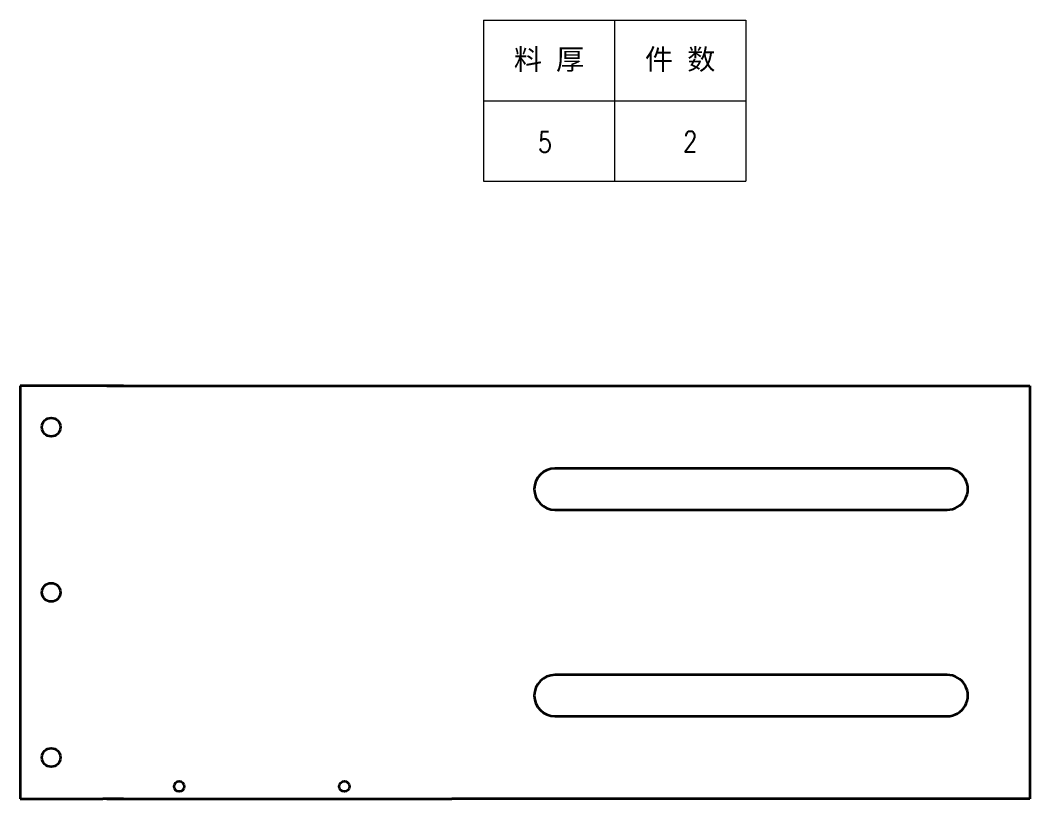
# Model space of a CAD drawing. Header units: millimetres. Extents: x 1333 to 104182, y -62616 to -5704.
# Drawn here: x 44365.2 to 44854.2, y -60678.9 to -60301.8 of the extents above; entities that cross this region are included whole.
import ezdxf
from ezdxf.enums import TextEntityAlignment as Align

# ---------------------------------------------------------------- set-up
doc = ezdxf.new("R2010")
doc.units = ezdxf.units.MM
doc.header["$LTSCALE"] = 0.5
doc.layers.add('标注线', color=3, linetype='Continuous', lineweight=18)
doc.styles.add('DIM', font='romans.shx', dxfattribs={"width": 0.8, "bigfont": 'bigfont.shx'})
doc.styles.get("Standard").update_dxf_attribs({"font": 'simplex.shx'})

# ---------------------------------------------------------------- blocks, each defined once
blk = doc.blocks.new('*T177')
at = {"color": 0, "linetype": 'ByBlock', "lineweight": -2, "transparency": 16777216}
for p, q in [((0, 0), (127, 0)), ((0, 0), (0, -78)), ((63.5, 0), (63.5, -78)), ((127, 0), (127, -78)), ((0, -39), (127, -39)), ((0, -78), (127, -78))]:
    blk.add_line(p, q, dxfattribs=at)
at = {"color": 0, "transparency": 16777216, "char_height": 10, "width": 60.5, "attachment_point": 5}
for s, insert in [('{\\fSimSun|b0|i0|c134|p2;料 厚}', (31.75, -19.5)), ('{\\fSimSun|b0|i0|c134|p2;件 数}', (95.25, -19.5))]:
    blk.add_mtext(s, dxfattribs=dict(at, insert=insert))
blk = doc.blocks.new('拆图参数')
blk.add_blockref('*T177', (-63.5, 78))
at = {"style": 'DIM', "width": 0.8}
blk.add_attdef('6', text='', height=10, dxfattribs=at).set_placement((-37.13, 18.91), align=Align.MIDDLE_LEFT)
blk.add_attdef('1', text='', height=10, dxfattribs=at).set_placement((36.65, 19.27), align=Align.MIDDLE_CENTER)

msp = doc.modelspace()

# ---------------------------------------------------------------- linework, layer by layer
at = {"lineweight": 35}
for p, q in [((44365.196, -60478.94), (44365.196, -60678.94)), ((44405.196, -60478.94), (44365.196, -60478.94)), ((44365.196, -60478.94), (44365.196, -60678.94)), ((44415.196, -60478.94), (44405.196, -60478.94)), ((44407.196, -60478.94), (44417.196, -60478.94)), ((44417.196, -60478.94), (44562.196, -60478.94)), ((44574.196, -60478.94), (44854.196, -60478.94)), ((44854.196, -60478.94), (44854.196, -60678.94)), ((44854.196, -60478.94), (44854.196, -60678.94)), ((44814.196, -60518.94), (44624.196, -60518.94)), ((44624.196, -60538.94), (44814.196, -60538.94)), ((44814.196, -60618.94), (44624.196, -60618.94)), ((44624.196, -60638.94), (44814.196, -60638.94)), ((44365.196, -60678.94), (44405.196, -60678.94)), ((44415.196, -60678.94), (44405.196, -60678.94)), ((44407.196, -60678.94), (44417.196, -60678.94)), ((44417.196, -60678.94), (44562.196, -60678.94)), ((44854.196, -60678.94), (44574.196, -60678.94))]:
    msp.add_line(p, q, dxfattribs=at)
at = {"lineweight": 35, "ltscale": 0.25}
for p, q in [((44562.196, -60478.94), (44572.196, -60478.94)), ((44564.196, -60478.94), (44574.196, -60478.94)), ((44562.196, -60678.94), (44572.196, -60678.94)), ((44564.196, -60678.94), (44574.196, -60678.94))]:
    msp.add_line(p, q, dxfattribs=at)
at = {"lineweight": 35}
for centre, radius in [((44380.196, -60498.94), 4.5), ((44380.196, -60578.94), 4.5), ((44380.196, -60658.94), 4.5), ((44442.196, -60672.94), 2.5), ((44522.196, -60672.94), 2.5)]:
    msp.add_circle(centre, radius, dxfattribs=at)
for centre, start, end in [((44624.196, -60528.94), 90, 269.99999), ((44814.196, -60528.94), 269.99999, 90), ((44624.196, -60628.94), 90, 269.99999), ((44814.196, -60628.94), 269.99999, 90)]:
    msp.add_arc(centre, 10, start, end, dxfattribs=at)

# ---------------------------------------------------------------- block references
at = {"layer": '标注线'}
msp.add_blockref('拆图参数', (44653.088, -60379.823), dxfattribs=at).add_auto_attribs({'1': '2', '6': '5'})

doc.saveas('drawing.dxf')
